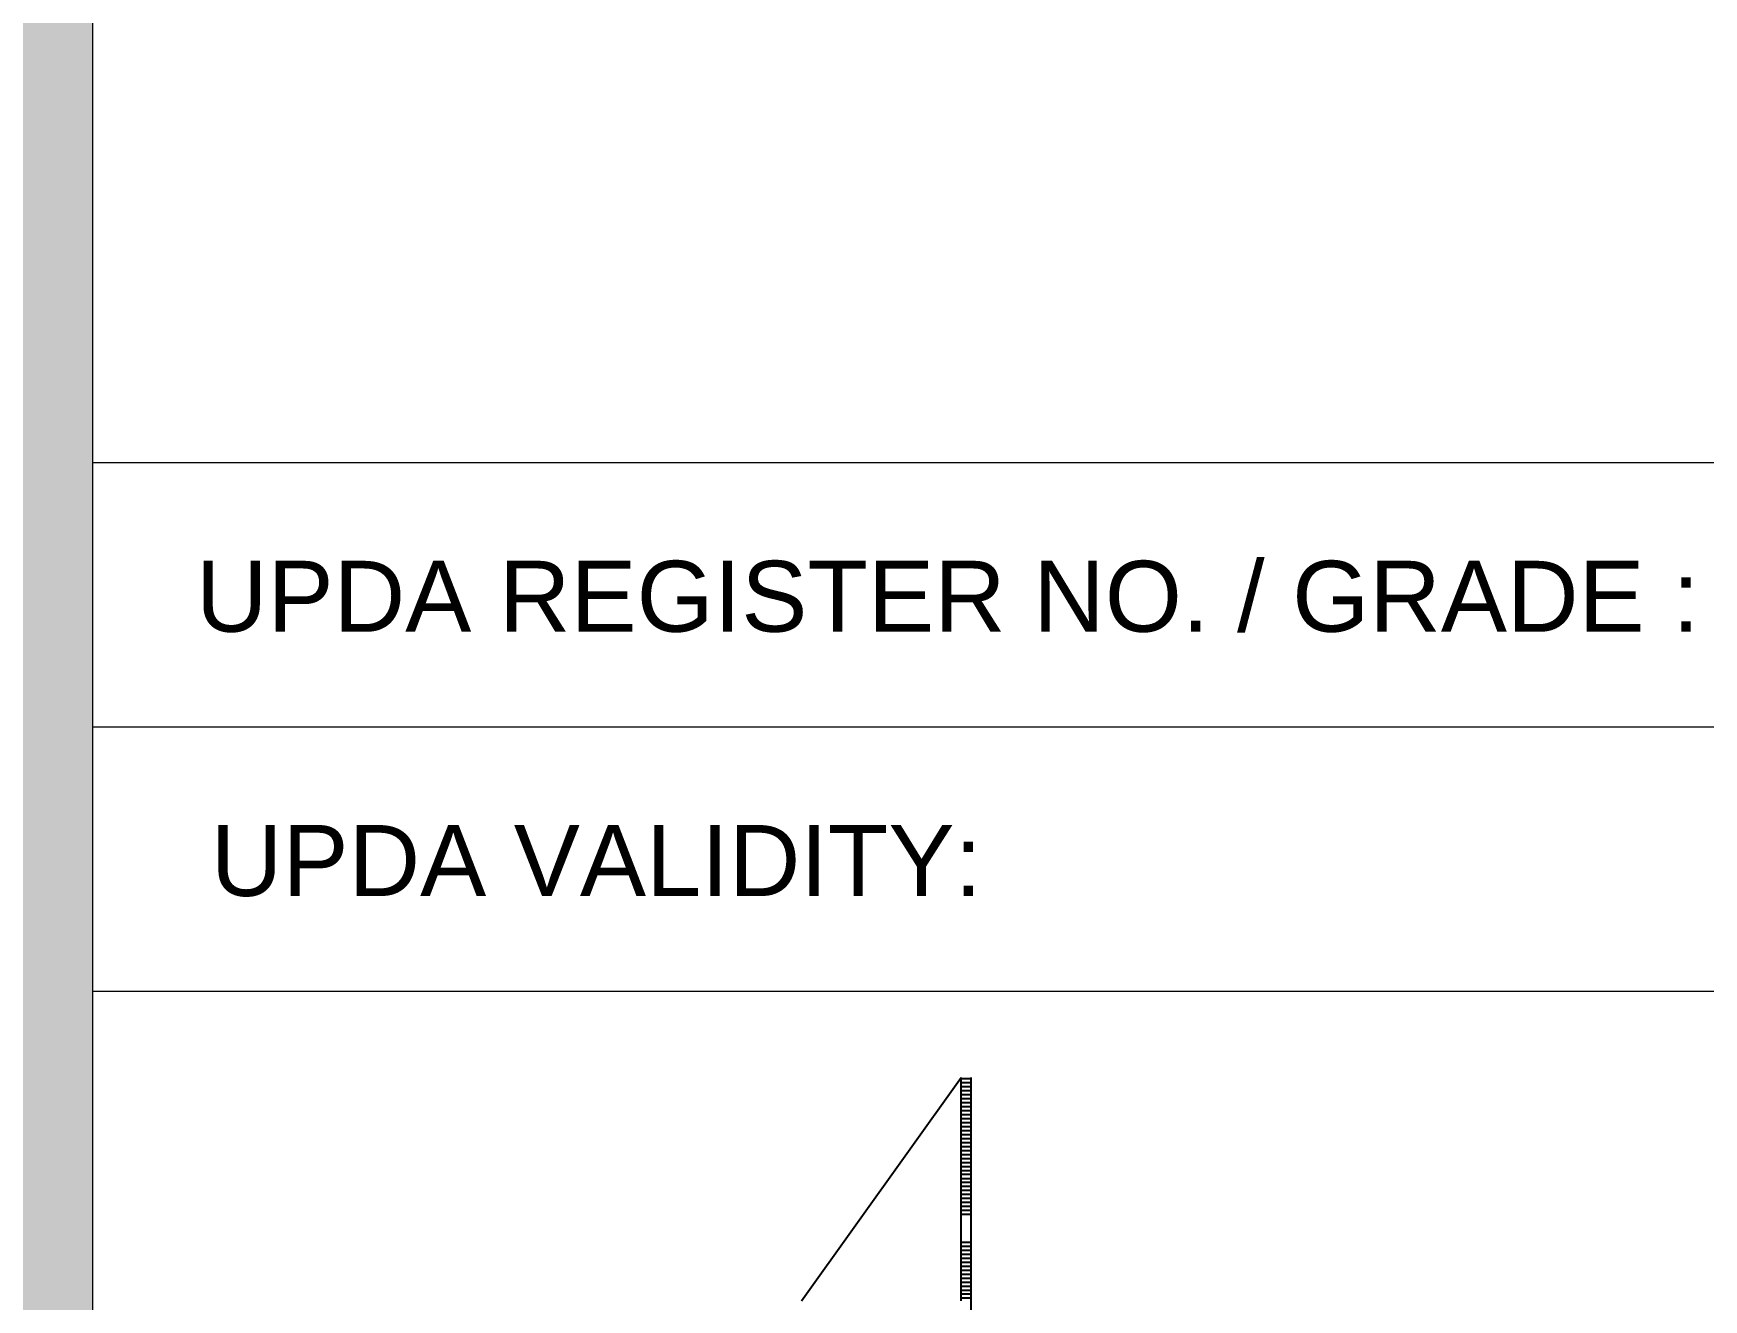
# Model space of a CAD drawing. Header units: inches. Extents: x -68096 to 69834, y -16833 to 17650.
# Drawn here: x 922.46 to 934.5, y -649.76 to -640.64 of the extents above; entities that cross this region are included whole.
import ezdxf

# ---------------------------------------------------------------- set-up
doc = ezdxf.new("R2010")
doc.units = ezdxf.units.IN
doc.header["$MEASUREMENT"] = 0
doc.layers.add('DIM18', color=40, linetype='Continuous')
doc.layers.add('WIN', color=1, linetype='Continuous')
doc.styles.add('TITLE2', font='arial.ttf')

# ---------------------------------------------------------------- blocks, each defined once
blk = doc.blocks.new('sdfasdfww')
at = {"layer": 'DIM18', "color": 7, "ltscale": 0.05}
for p, q in [((1414.2031, -1506.6511), (1414.6561, -1506.0169)), ((1414.6561, -1506.6511), (1414.6561, -1506.0169)), ((1414.6833, -1506.0209), (1414.6561, -1506.0209)), ((1414.6833, -1506.0169), (1414.6833, -1507.7948)), ((1414.6833, -1506.0322), (1414.6561, -1506.0322)), ((1414.6833, -1506.0435), (1414.6561, -1506.0435)), ((1414.6833, -1506.0548), (1414.6561, -1506.0548)), ((1414.6833, -1506.0662), (1414.6561, -1506.0662)), ((1414.6833, -1506.0775), (1414.6561, -1506.0775)), ((1414.6833, -1506.0888), (1414.6561, -1506.0888)), ((1414.6833, -1506.1001), (1414.6561, -1506.1001)), ((1414.6833, -1506.1115), (1414.6561, -1506.1115)), ((1414.6833, -1506.1228), (1414.6561, -1506.1228)), ((1414.6833, -1506.1341), (1414.6561, -1506.1341)), ((1414.6833, -1506.1454), (1414.6561, -1506.1454)), ((1414.6833, -1506.1568), (1414.6561, -1506.1568)), ((1414.6833, -1506.1681), (1414.6561, -1506.1681)), ((1414.6833, -1506.1794), (1414.6561, -1506.1794)), ((1414.6833, -1506.1907), (1414.6561, -1506.1907)), ((1414.6833, -1506.2021), (1414.6561, -1506.2021)), ((1414.6833, -1506.2134), (1414.6561, -1506.2134)), ((1414.6833, -1506.2247), (1414.6561, -1506.2247)), ((1414.6833, -1506.236), (1414.6561, -1506.236)), ((1414.6833, -1506.2474), (1414.6561, -1506.2474)), ((1414.6833, -1506.2587), (1414.6561, -1506.2587)), ((1414.6833, -1506.27), (1414.6561, -1506.27)), ((1414.6833, -1506.2813), (1414.6561, -1506.2813)), ((1414.6833, -1506.2926), (1414.6561, -1506.2926)), ((1414.6833, -1506.304), (1414.6561, -1506.304)), ((1414.6833, -1506.3153), (1414.6561, -1506.3153)), ((1414.6833, -1506.3266), (1414.6561, -1506.3266)), ((1414.6833, -1506.3379), (1414.6561, -1506.3379)), ((1414.6833, -1506.3493), (1414.6561, -1506.3493)), ((1414.6833, -1506.3606), (1414.6561, -1506.3606)), ((1414.6833, -1506.3719), (1414.6561, -1506.3719)), ((1414.6833, -1506.3832), (1414.6561, -1506.3832)), ((1414.6833, -1506.3946), (1414.6561, -1506.3946)), ((1414.6833, -1506.4059), (1414.6561, -1506.4059)), ((1414.6833, -1506.4852), (1414.6561, -1506.4852)), ((1414.6833, -1506.4965), (1414.6561, -1506.4965)), ((1414.6833, -1506.5078), (1414.6561, -1506.5078)), ((1414.6833, -1506.5191), (1414.6561, -1506.5191)), ((1414.6833, -1506.5305), (1414.6561, -1506.5305)), ((1414.6833, -1506.5418), (1414.6561, -1506.5418)), ((1414.6833, -1506.5531), (1414.6561, -1506.5531)), ((1414.6833, -1506.5644), (1414.6561, -1506.5644)), ((1414.6833, -1506.5758), (1414.6561, -1506.5758)), ((1414.6833, -1506.5871), (1414.6561, -1506.5871)), ((1414.6833, -1506.5984), (1414.6561, -1506.5984)), ((1414.6833, -1506.6097), (1414.6561, -1506.6097)), ((1414.6833, -1506.6211), (1414.6561, -1506.6211)), ((1414.6833, -1506.6324), (1414.6561, -1506.6324)), ((1414.6833, -1506.6437), (1414.6561, -1506.6437))]:
    blk.add_line(p, q, dxfattribs=at)

msp = doc.modelspace()

# ---------------------------------------------------------------- hatches: boundary and pattern name
at = {"layer": 'WIN', "linetype": 'Continuous', "lineweight": 0}
h = msp.add_hatch(color=86, dxfattribs=at)
h.paths.add_polyline_path([(753.52048, -566.53675), (753.52048, -714.73416), (963.30992, -714.73416), (963.30992, -566.53675)])
h.paths.add_polyline_path([(922.89008, -567.16223), (922.89008, -714.07909), (962.68444, -714.07909), (962.68444, -567.16223)], flags=16)
h.paths.add_polyline_path([(922.26459, -714.07909), (754.14633, -714.07909), (754.14633, -567.16223), (922.26459, -567.16223)], flags=16)
h = msp.add_hatch(color=7, dxfattribs=at)
h.paths.add_polyline_path([(753.52048, -566.53675), (753.52048, -714.73416), (963.30992, -714.73416), (963.30992, -566.53675)])
h.paths.add_polyline_path([(922.89008, -567.16223), (922.89008, -714.07909), (962.68444, -714.07909), (962.68444, -567.16223)], flags=16)
h.paths.add_polyline_path([(922.26459, -714.07909), (754.14633, -714.07909), (754.14633, -567.16223), (922.26459, -567.16223)], flags=16)

# ---------------------------------------------------------------- linework, layer by layer
at = {"layer": 'WIN', "color": 7, "linetype": 'Continuous', "lineweight": 0}
for p, q in [((922.89008, -643.72872), (962.68444, -643.72872)), ((922.89008, -645.63323), (962.68444, -645.63323)), ((922.89008, -647.53773), (962.68444, -647.53773))]:
    msp.add_line(p, q, dxfattribs=at)
msp.add_lwpolyline([(962.68444, -567.16223), (922.89008, -567.16223), (922.89008, -714.07909), (962.68444, -714.07909)], close=True, dxfattribs=at)
msp.add_lwpolyline([(962.68444, -567.16223), (922.89008, -567.16223), (922.89008, -714.07909), (962.68444, -714.07909)], close=True, dxfattribs=at)
msp.add_lwpolyline([(922.89008, -647.53773), (962.68444, -647.53773)], dxfattribs=at)

# ---------------------------------------------------------------- block references
at = {"layer": 'DIM18', "color": 7, "lineweight": 0, "xscale": 2.53814304200138, "yscale": 2.53814304200138, "zscale": 2.53814304200138}
msp.add_blockref('sdfasdfww', (-2661.45191, 3174.32519), dxfattribs=at)

# ---------------------------------------------------------------- texts
at = {"layer": 'WIN', "color": 7, "linetype": 'Continuous', "lineweight": 0, "style": 'TITLE2'}
for s, p in [('UPDA REGISTER NO. / GRADE :', (923.6353, -644.94784)), ('UPDA VALIDITY:', (923.74262, -646.85234))]:
    msp.add_text(s, height=0.5112836, dxfattribs=at).set_placement(p)

doc.saveas('drawing.dxf')
